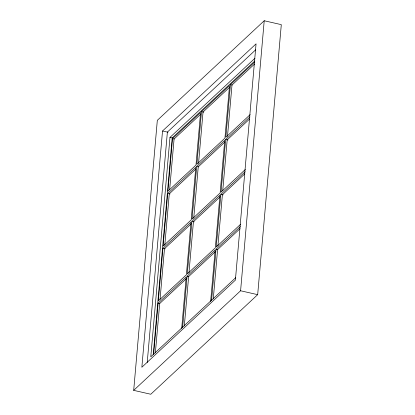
<?xml version="1.0" encoding="UTF-8"?>
<svg xmlns="http://www.w3.org/2000/svg" width="415" height="415" viewBox="0 0 415 415"><rect width="100%" height="100%" fill="white"/><g stroke="black" fill="none" stroke-linecap="round" stroke-linejoin="round"><path stroke-width="0.62" d="M133.697 390.359L157.321 120.334L264.215 20.75L281.303 24.641L257.679 294.666L150.785 394.25L133.697 390.359L240.591 290.77L264.215 20.75M162.524 130.99L141.857 367.259L235.388 280.12L256.06 43.85L162.524 130.99L168.018 132.24M147.216 362.554L167.38 132.095L255.713 49.795M254.945 58.266L169.979 137.417L150.785 356.812L235.751 277.656M153.218 354.732L172.184 137.92L254.789 60.964M153.643 354.493L158.136 303.178L186.195 277.033L181.708 328.348M162.934 248.326L158.333 300.927L186.392 274.787L190.993 222.186L162.934 248.326L165.212 248.844M167.733 193.478L163.131 246.079L191.191 219.934L195.792 167.338L167.733 193.478L170.01 193.997M172.531 138.631L167.93 191.232L195.989 165.087L200.59 112.491L172.531 138.631L174.238 139.02M155.371 352.921L159.692 303.531L186.351 278.698M160.055 299.355L164.49 248.684L191.149 223.851M164.802 245.151L169.289 193.836L195.481 169.434M169.652 189.66L174.087 138.984L200.746 114.151M182.595 327.518L187.087 276.203L215.146 250.063L210.654 301.378M191.886 221.356L187.284 273.957L215.344 247.812L219.945 195.216L191.886 221.356L194.163 221.875M196.684 166.508L192.083 219.104L220.142 192.965L224.743 140.369L196.684 166.508L198.391 166.897M201.483 111.661L196.881 164.257L224.94 138.117L229.542 85.521L201.483 111.661L203.76 112.18M184.322 325.951L188.643 276.561L215.302 251.723M188.95 273.029L193.442 221.714L220.1 196.876M193.748 218.176L198.24 166.861L224.899 142.029M198.546 163.328L203.039 112.014L229.697 87.181M211.546 300.548L216.039 249.233L240.358 226.58M245.156 171.732L220.837 194.386L216.236 246.982L240.555 224.328M249.954 116.88L225.636 139.539L221.034 192.135L245.353 169.481M254.753 62.032L230.434 84.691L225.833 137.287L250.152 114.633M213.274 298.982L217.595 249.586L240.041 228.675M217.901 246.054L222.393 194.739L244.84 173.828M222.756 190.568L227.192 139.891L249.638 118.981M227.498 136.359L231.99 85.044L254.437 64.133M230.434 84.691L232.141 85.08M225.636 139.539L227.913 140.057M169.979 137.417L172.381 137.967M220.837 194.386L223.114 194.905M216.039 249.233L217.745 249.623M187.087 276.203L188.794 276.592M240.591 290.77L257.679 294.666M158.136 303.178L159.842 303.567"/></g></svg>
